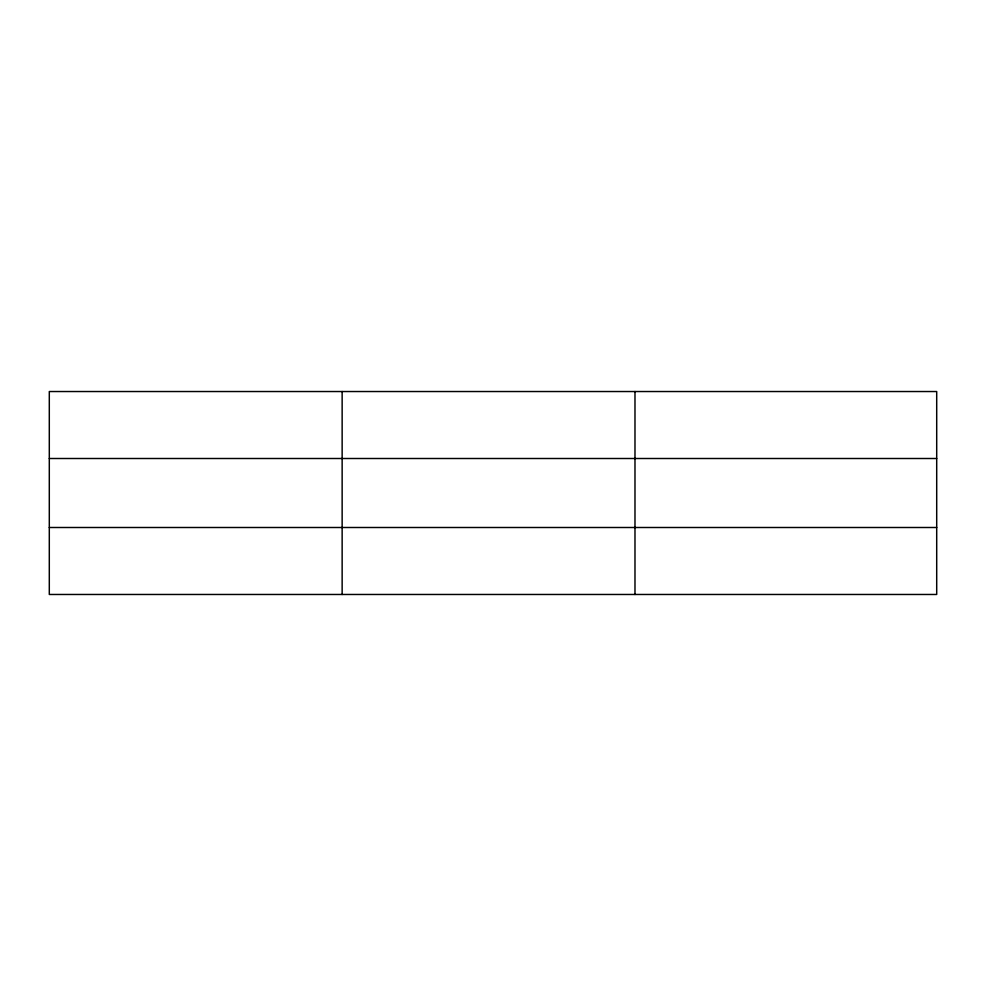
<?xml version="1.0" encoding="UTF-8"?>
<svg xmlns="http://www.w3.org/2000/svg" width="986" height="986" viewBox="0 0 986 986"><rect width="100%" height="100%" fill="white"/><g stroke="black" fill="none" stroke-linecap="round" stroke-linejoin="round"><path stroke-width="1.48" d="M342.142 391.528L342.142 594.472M634.984 391.528L634.984 594.472M936.7 527.498L936.7 594.472L49.3 594.472L49.3 391.528L936.7 391.528L936.7 527.498L49.3 527.498M49.3 458.502L936.7 458.502"/></g></svg>
